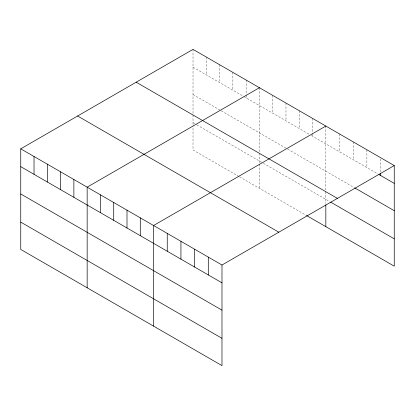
<?xml version="1.0" encoding="UTF-8"?>
<svg xmlns="http://www.w3.org/2000/svg" width="415" height="415" viewBox="0 0 415 415"><rect width="100%" height="100%" fill="white"/><g stroke="black" fill="none" stroke-linecap="round" stroke-linejoin="round"><path stroke-width="0.31" stroke-dasharray="2.08 1.56" d="M193.017 49.375L193.017 114.348M193.017 67.199L243.372 96.27M243.927 96.591L309.227 134.294M311.442 135.57L377.832 173.901M193.017 94.516L219.577 109.856M221.237 110.81L285.987 148.191M287.647 149.151L354.291 187.632M193.017 122.664L196.337 124.583M196.886 124.905L262.742 162.924M263.297 163.24L329.66 201.56M238.947 176.505L193.017 149.986L193.017 125.771M239.502 176.826L305.907 215.167M380.565 158.929L380.565 172.931M366.881 149.758L366.881 167.577M353.196 141.857L353.196 159.676M339.512 133.957L339.512 151.776M325.832 126.056L325.832 191.03M325.832 191.668L325.832 203.692M312.547 118.389L312.547 133.028M312.547 133.661L312.547 136.208M299.267 110.717L299.267 128.541M285.987 103.05L285.987 120.874M272.702 95.383L272.702 113.207M259.422 87.715L259.422 152.689M259.422 153.327L259.422 163.489M259.422 164.112L259.422 188.327M246.142 80.048L246.142 94.687M246.142 95.326L246.142 97.867M232.862 72.381L232.862 90.2M219.577 64.709L219.577 82.533M206.297 57.042L206.297 74.866M193.017 114.991L193.017 125.148"/><path stroke-width="0.62" d="M20.75 148.829L221.984 265.014L221.984 365.625L20.75 249.441L20.75 148.829L193.017 49.375L394.25 165.559L394.25 266.171L306.462 215.484M259.422 87.715L87.155 187.17L87.155 287.782M325.832 126.056L153.566 225.511L153.566 326.123M221.984 265.014L394.25 165.559M378.926 174.528L394.25 183.378M354.841 187.948L394.25 210.701M136.167 82.196L337.4 198.38M330.755 202.188L394.25 238.848M77.6 116.013L278.833 232.193M20.75 166.654L221.984 282.838M20.75 193.976L221.984 310.155M20.75 222.124L221.984 338.303M380.565 173.569L380.565 175.478M325.832 204.932L325.832 226.668M208.299 257.113L208.299 274.938M194.619 249.213L194.619 267.037M180.935 241.312L180.935 259.136M167.25 233.412L167.25 251.236M140.286 217.844L140.286 235.668M127 210.177L127 227.996M113.72 202.51L113.72 220.329M100.44 194.837L100.44 212.662M73.875 179.503L73.875 197.327M60.595 171.836L60.595 189.655M47.315 164.169L47.315 181.988M34.03 156.502L34.03 174.321"/></g></svg>
